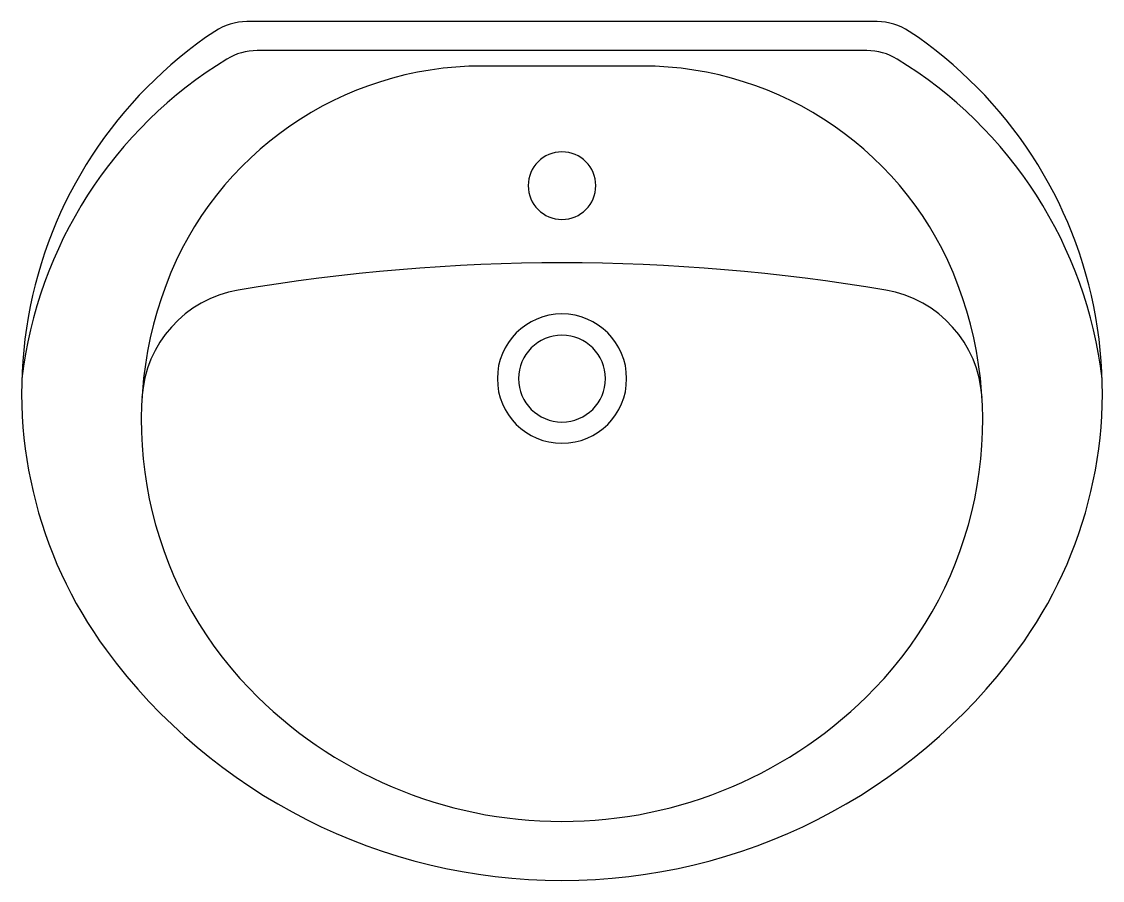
# Model space of a CAD drawing. Extents: x 481 to 1041, y 1433 to 1878.
import ezdxf

# ---------------------------------------------------------------- set-up
doc = ezdxf.new("R2010")
doc.units = 0
doc.header["$LTSCALE"] = 50
doc.layers.add('FINA', color=6, linetype='CONTINUOUS')
doc.layers.add('GROSSA', color=3, linetype='CONTINUOUS')

msp = doc.modelspace()

# ---------------------------------------------------------------- linework, layer by layer
at = {"layer": 'FINA', "color": 0, "linetype": 'CONTINUOUS'}
msp.add_line((919.04, 1862.66), (603.04, 1862.66), dxfattribs=at)
for centre, radius, start, end in [((603.04, 1832.66), 30, 90.0018, 121.3858), ((919.04, 1832.66), 30, 58.6142, 89.9982), ((704.59, 1666.19), 225, 121.3847, 173.2438), ((817.49, 1666.19), 225, 6.7561, 58.6153), ((761.04, 1692.66), 33.5, 0, 180), ((761.04, 1692.66), 33.5, 180, 0)]:
    msp.add_arc(centre, radius, start, end, dxfattribs=at)
at = {"layer": 'GROSSA', "color": 0, "linetype": 'CONTINUOUS'}
for p, q in [((924.3, 1877.66), (597.78, 1877.66)), ((802.44, 1854.66), (719.65, 1854.66))]:
    msp.add_line(p, q, dxfattribs=at)
for centre, radius, start, end in [((597.78, 1847.66), 30, 90.001, 123.723), ((924.3, 1847.66), 30, 56.277, 89.999), ((706.04, 1685.48), 225, 123.7231, 216.3501), ((816.04, 1685.48), 225, 323.65, 56.2769), ((719.65, 1679.66), 175, 90, 159.3617), ((802.44, 1679.66), 175, 20.6383, 90), ((761.04, 1792.66), 17.5, 0, 180), ((761.04, 1792.66), 17.5, 180, 0), ((761.04, 752.66), 1000, 80.3394, 99.6606), ((743.04, 1670.85), 200, 159.3618, 223.9455), ((603.3, 1679.33), 60, 99.6607, 176.5282), ((779.04, 1670.85), 200, 316.0545, 20.6382), ((918.78, 1679.33), 60, 3.4718, 80.3393), ((761.04, 1692.66), 22.5, 0, 180), ((761.04, 1692.66), 22.5, 180, 0), ((761.04, 1725.95), 293.29, 216.3501, 323.6499), ((761.04, 1688.2), 225, 223.9455, 316.0545)]:
    msp.add_arc(centre, radius, start, end, dxfattribs=at)

doc.saveas('drawing.dxf')
